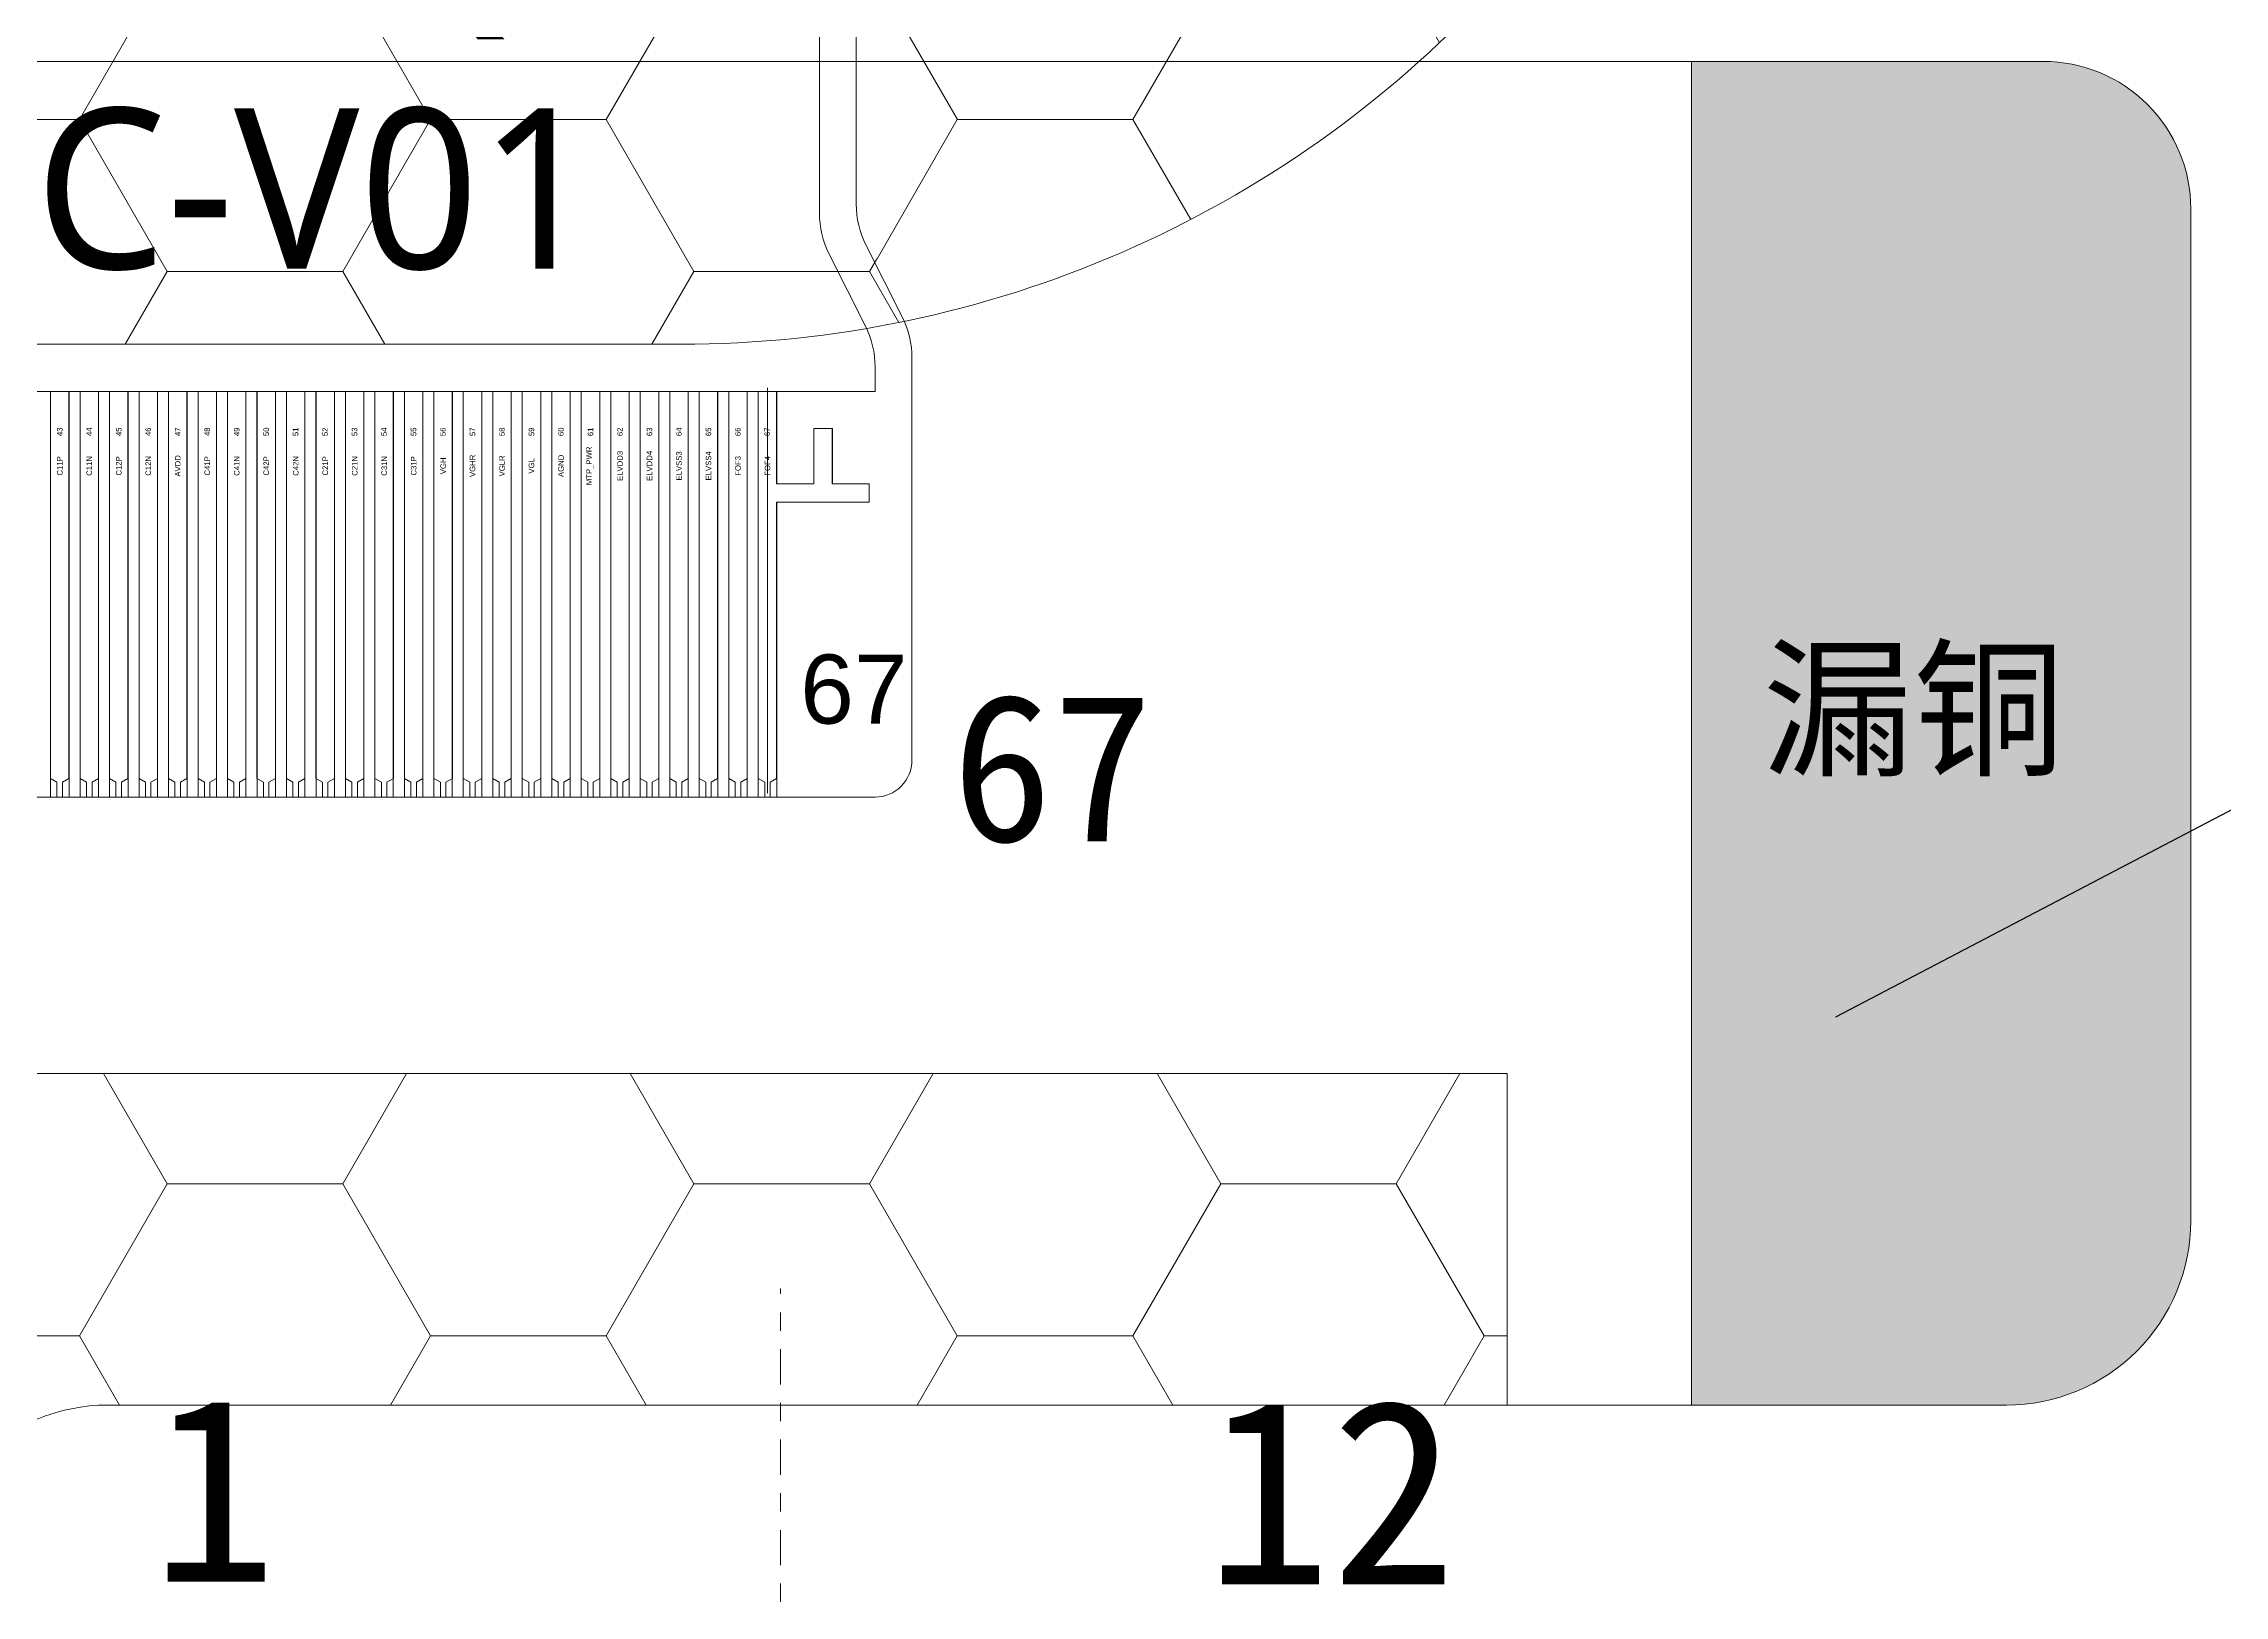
# Model space of a CAD drawing. Header units: millimetres. Extents: x 2674 to 3449, y -296 to 185.
# Drawn here: x 3254.02 to 3265.85, y -180.41 to -171.99 of the extents above; entities that cross this region are included whole.
import ezdxf
from ezdxf.enums import TextEntityAlignment as Align

# ---------------------------------------------------------------- set-up
doc = ezdxf.new("R2010")
doc.units = ezdxf.units.MM
doc.linetypes.add('CENTER2', pattern=[28.575, 19.05, -3.175, 3.175, -3.175])
doc.layers.get('0').update_dxf_attribs({"lineweight": 5})
for name, color, linetype, lineweight in [('COF', 4, 'Continuous', 5), ('DIM', 3, 'Continuous', 5), ('EMI', 5, 'Continuous', 5), ('FPC', 50, 'Continuous', 5), ('Main-FPC', 2, 'Continuous', 5), ('MFPC', 2, 'Continuous', 5), ('TFPC', 50, 'Continuous', 5)]:
    doc.layers.add(name, color=color, linetype=linetype, lineweight=lineweight)
doc.styles.add('MBC_Arial_Font', font='arial.ttf')
doc.styles.add('RD', font='ROMAND.shx', dxfattribs={"width": 0.8})
doc.styles.get("Standard").update_dxf_attribs({"font": 'txt', "bigfont": 'gbcbig.shx'})
doc.styles.add('ZI2.5', font='SimSun.ttf', dxfattribs={"height": 2.5})
doc.styles.add('汉字', font='SimSun.ttf')
doc.dimstyles.new('DIM', dxfattribs={"dimtxt": 0.8, "dimasz": 0.8, "dimexe": 0, "dimexo": 0.5, "dimgap": 0.11, "dimtad": 0, "dimzin": 1, "dimdsep": 46, "dimtxsty": 'RD', "dimcen": 0, "dimclrd": 256, "dimclre": 256, "dimclrt": 256, "dimadec": 0, "dimazin": 0, "dimtm": 1e-09, "dimtfac": 1, "dimtofl": 0, "dimtmove": 0, "dimatfit": 3, "dimfxl": 1, "dimlwe": -1, "dimarcsym": 0})

# ---------------------------------------------------------------- blocks, each defined once
blk = doc.blocks.new('R178MQM-CO5300-COF-V01-A')
at = {"layer": 'COF'}
blk.add_lwpolyline([(1437.71, -178.268), (1436.891, -179.258, 0.175975), (1436.775, -179.579), (1436.775, -184.471, -0.117266), (1436.721, -184.696), (1436.526, -185.083, 0.117266), (1436.472, -185.308), (1436.472, -187.489, 0.414214), (1436.672, -187.689), (1448.397, -187.689, 0.414214), (1448.597, -187.489), (1448.597, -185.308, 0.117288), (1448.544, -185.083), (1448.348, -184.696, -0.117288), (1448.295, -184.471), (1448.295, -179.579, 0.175975), (1448.178, -179.258), (1447.362, -178.283, -0.175975), (1447.245, -177.962), (1447.245, -175.939, 0.414214), (1447.045, -175.739), (1438.024, -175.739, 0.414214), (1437.824, -175.939), (1437.824, -177.949, -0.174367)], format="xyb", close=True, dxfattribs=at)
at = {"layer": 'COF', "color": 6}
blk.add_lwpolyline([(1448.397, -185.356, 0.117266), (1448.344, -185.131), (1448.148, -184.743, -0.117266), (1448.095, -184.518), (1448.095, -179.651, 0.174367), (1447.98, -179.333), (1447.16, -178.34, -0.174367), (1447.045, -178.021), (1447.045, -176.359), (1438.024, -176.359), (1438.024, -178.034, -0.175975), (1437.908, -178.355), (1437.091, -179.331, 0.175975), (1436.975, -179.652), (1436.975, -184.518, -0.117288), (1436.921, -184.743), (1436.726, -185.131, 0.117288), (1436.672, -185.356), (1436.672, -185.489), (1448.397, -185.489)], format="xyb", close=True, dxfattribs=at)
at = {"layer": 'COF', "color": 2}
for points in [[(1443.924, -185.489), (1443.924, -187.589), (1443.959, -187.609), (1443.959, -187.689)], [(1443.989, -187.689), (1443.989, -187.609), (1444.024, -187.589), (1444.024, -185.489)], [(1444.119, -187.689), (1444.119, -187.609), (1444.084, -187.589), (1444.084, -185.489)], [(1444.184, -185.489), (1444.184, -187.589), (1444.149, -187.609), (1444.149, -187.689)], [(1444.279, -187.689), (1444.279, -187.609), (1444.244, -187.589), (1444.244, -185.489)], [(1444.344, -185.489), (1444.344, -187.589), (1444.309, -187.609), (1444.309, -187.689)], [(1444.439, -187.689), (1444.439, -187.609), (1444.404, -187.589), (1444.404, -185.489)], [(1444.504, -185.489), (1444.504, -187.589), (1444.469, -187.609), (1444.469, -187.689)], [(1444.599, -187.689), (1444.599, -187.609), (1444.564, -187.589), (1444.564, -185.489)], [(1444.664, -185.489), (1444.664, -187.589), (1444.629, -187.609), (1444.629, -187.689)], [(1444.759, -187.689), (1444.759, -187.609), (1444.724, -187.589), (1444.724, -185.489)], [(1444.824, -185.489), (1444.824, -187.589), (1444.789, -187.609), (1444.789, -187.689)], [(1444.884, -185.489), (1444.884, -187.589), (1444.919, -187.609), (1444.919, -187.689)], [(1444.949, -187.689), (1444.949, -187.609), (1444.984, -187.589), (1444.984, -185.489)], [(1445.044, -185.489), (1445.044, -187.589), (1445.079, -187.609), (1445.079, -187.689)], [(1445.109, -187.689), (1445.109, -187.609), (1445.144, -187.589), (1445.144, -185.489)], [(1445.204, -185.489), (1445.204, -187.589), (1445.239, -187.609), (1445.239, -187.689)], [(1445.269, -187.689), (1445.269, -187.609), (1445.304, -187.589), (1445.304, -185.489)], [(1445.364, -185.489), (1445.364, -187.589), (1445.399, -187.609), (1445.399, -187.689)], [(1445.429, -187.689), (1445.429, -187.609), (1445.464, -187.589), (1445.464, -185.489)], [(1445.524, -185.489), (1445.524, -187.589), (1445.559, -187.609), (1445.559, -187.689)], [(1445.589, -187.689), (1445.589, -187.609), (1445.624, -187.589), (1445.624, -185.489)], [(1445.719, -187.689), (1445.719, -187.609), (1445.684, -187.589), (1445.684, -185.489)], [(1445.784, -185.489), (1445.784, -187.589), (1445.749, -187.609), (1445.749, -187.689)], [(1445.879, -187.689), (1445.879, -187.609), (1445.844, -187.589), (1445.844, -185.489)], [(1445.944, -185.489), (1445.944, -187.589), (1445.909, -187.609), (1445.909, -187.689)], [(1446.039, -187.689), (1446.039, -187.609), (1446.004, -187.589), (1446.004, -185.489)], [(1446.104, -185.489), (1446.104, -187.589), (1446.069, -187.609), (1446.069, -187.689)], [(1446.198, -187.689), (1446.198, -187.609), (1446.163, -187.589), (1446.163, -185.489)], [(1446.263, -185.489), (1446.263, -187.589), (1446.228, -187.609), (1446.228, -187.689)], [(1446.358, -187.689), (1446.358, -187.609), (1446.323, -187.589), (1446.323, -185.489)], [(1446.423, -185.489), (1446.423, -187.589), (1446.388, -187.609), (1446.388, -187.689)], [(1446.483, -185.489), (1446.483, -187.589), (1446.518, -187.609), (1446.518, -187.689)], [(1446.548, -187.689), (1446.548, -187.609), (1446.583, -187.589), (1446.583, -185.489)], [(1446.643, -185.489), (1446.643, -187.589), (1446.678, -187.609), (1446.678, -187.689)], [(1446.708, -187.689), (1446.708, -187.609), (1446.743, -187.589), (1446.743, -185.489)], [(1446.838, -187.689), (1446.838, -187.609), (1446.803, -187.589), (1446.803, -185.489)], [(1446.903, -185.489), (1446.903, -187.589), (1446.868, -187.609), (1446.868, -187.689)], [(1446.963, -185.489), (1446.963, -187.589), (1446.998, -187.609), (1446.998, -187.689)], [(1447.028, -187.689), (1447.028, -187.609), (1447.063, -187.589), (1447.063, -185.489)], [(1447.123, -185.489), (1447.123, -187.589), (1447.158, -187.609), (1447.158, -187.689)], [(1447.188, -187.689), (1447.188, -187.609), (1447.223, -187.589), (1447.223, -185.489)], [(1447.283, -185.489), (1447.283, -187.589), (1447.318, -187.609), (1447.318, -187.689)], [(1447.348, -187.689), (1447.348, -187.609), (1447.383, -187.589), (1447.383, -185.489)], [(1447.443, -185.489), (1447.443, -187.589), (1447.478, -187.609), (1447.478, -187.689)], [(1447.508, -187.689), (1447.508, -187.609), (1447.543, -187.589), (1447.543, -185.489)], [(1447.603, -185.489), (1447.603, -187.589), (1447.638, -187.609), (1447.638, -187.689)], [(1447.668, -187.689), (1447.668, -187.609), (1447.703, -187.589), (1447.703, -185.489)], [(1447.763, -185.489), (1447.763, -187.589), (1447.798, -187.609), (1447.798, -187.689)], [(1447.813, -185.468), (1447.813, -187.668)], [(1447.828, -187.689), (1447.828, -187.609), (1447.863, -187.589), (1447.863, -186.089), (1448.365, -186.089), (1448.365, -185.989), (1448.165, -185.989), (1448.165, -185.689), (1448.065, -185.689), (1448.065, -185.989), (1447.863, -185.989), (1447.863, -185.489)]]:
    blk.add_lwpolyline(points, dxfattribs=at)
at = {"layer": 'COF', "style": 'MBC_Arial_Font'}
for s, p in [('43', (1443.974, -185.707)), ('44', (1444.134, -185.707)), ('45', (1444.294, -185.707)), ('46', (1444.454, -185.707)), ('47', (1444.614, -185.707)), ('48', (1444.774, -185.707)), ('49', (1444.934, -185.707)), ('50', (1445.094, -185.707)), ('51', (1445.253, -185.707)), ('52', (1445.413, -185.707)), ('53', (1445.573, -185.707)), ('54', (1445.733, -185.707)), ('55', (1445.893, -185.707)), ('56', (1446.053, -185.707)), ('57', (1446.213, -185.707)), ('58', (1446.373, -185.707)), ('59', (1446.533, -185.707)), ('60', (1446.693, -185.707)), ('61', (1446.853, -185.707)), ('62', (1447.013, -185.707)), ('63', (1447.173, -185.707)), ('64', (1447.333, -185.707)), ('65', (1447.493, -185.707)), ('66', (1447.653, -185.707)), ('67', (1447.812, -185.707)), ('C11P', (1443.974, -185.892)), ('C11N', (1444.134, -185.892)), ('C12P', (1444.294, -185.892)), ('C12N', (1444.454, -185.892)), ('AVDD', (1444.614, -185.892)), ('C41P', (1444.774, -185.892)), ('C41N', (1444.934, -185.892)), ('C42P', (1445.094, -185.892)), ('C42N', (1445.254, -185.892)), ('C21P', (1445.414, -185.892)), ('C21N', (1445.574, -185.892)), ('C31N', (1445.734, -185.892)), ('C31P', (1445.894, -185.892)), ('VGH', (1446.054, -185.892)), ('VGHR', (1446.213, -185.892)), ('VGLR', (1446.373, -185.892)), ('AGND', (1446.693, -185.892)), ('MTP_PWR', (1446.845, -185.892)), ('ELVDD3', (1447.013, -185.892)), ('ELVDD4', (1447.173, -185.892)), ('ELVSS3', (1447.333, -185.892)), ('ELVSS4', (1447.493, -185.892)), ('FOF3', (1447.653, -185.892)), ('FOF4', (1447.813, -185.892)), ('VGL', (1446.533, -185.892))]:
    blk.add_text(s, height=0.03, rotation=90, dxfattribs=at).set_placement(p, align=Align.MIDDLE_CENTER)
at = {"layer": 'COF', "color": 255, "style": 'MBC_Arial_Font'}
blk.add_text('67', height=0.375, dxfattribs=at).set_placement((1448.282, -187.103), align=Align.MIDDLE_CENTER)
blk = doc.blocks.new('R178MQK-026-TFPC-V01-A')
at = {"layer": 'EMI', "lineweight": 5}
h = blk.add_hatch(dxfattribs=at)
h.set_pattern_fill('HONEY', color=256, scale=0.3)
edge = h.paths.add_edge_path()
edge.add_arc((2677.461, -167.62), 6, 269.9992, 317.0589, ccw=False)
edge.add_line((2677.46, -173.62), (2672.655, -173.62))
edge.add_arc((2672.655, -174.62), 1, 90, 180)
edge.add_line((2671.655, -174.62), (2671.655, -179.5))
edge.add_line((2671.655, -179.5), (2665.655, -179.5))
edge.add_line((2665.655, -179.5), (2665.655, -173.32))
edge.add_line((2665.655, -173.32), (2670.855, -173.32))
edge.add_arc((2670.855, -172.82), 0.5, 270, 360)
edge.add_line((2671.355, -172.82), (2671.355, -170.62))
edge.add_line((2671.355, -170.62), (2675.91, -170.62))
edge.add_arc((2675.91, -167.62), 3, 270, 354.1055)
edge.add_line((2678.894, -167.928), (2682.984, -167.928))
edge.add_line((2682.984, -167.928), (2682.984, -168.048))
edge.add_arc((2681.984, -168.048), 1, 326.7332, 360, ccw=False)
edge.add_arc((2683.657, -169.145), 1, 146.7332, 180)
edge.add_line((2682.657, -169.145), (2682.657, -169.664))
edge.add_arc((2679.657, -169.664), 3, -42.9411, 0, ccw=False)
blk.add_lwpolyline([(2681.853, -171.707, -0.208272), (2677.46, -173.62), (2672.655, -173.62, 0.414214), (2671.655, -174.62), (2671.655, -179.5), (2665.655, -179.5), (2665.655, -173.32), (2670.855, -173.32, 0.414214), (2671.355, -172.82), (2671.355, -170.62), (2675.91, -170.62, 0.384393), (2678.894, -167.928), (2682.984, -167.928), (2682.984, -168.048, -0.146182), (2682.821, -168.596, 0.146182), (2682.657, -169.145), (2682.657, -169.664, -0.18959)], format="xyb", close=True, dxfattribs=at)
at = {"layer": 'TFPC'}
blk.add_lwpolyline([(2672.655, -173.62), (2677.46, -173.62, 0.208272), (2681.853, -171.707, 0.18959)], format="xyb", dxfattribs=at)
at = {"color": 252, "lineweight": 5, "insert": (2672.051, -170.887), "char_height": 0.8709, "attachment_point": 1, "style": '汉字'}
blk.add_mtext('{\\fMicrosoft YaHei|b0|i0|c134|p34;\\C255;R178MQK-026-\\PTFPC-V01}', dxfattribs=at)
blk = doc.blocks.new('R178MQK-041-MFPC-V01-A')
at = {"layer": 'EMI', "lineweight": 5}
h = blk.add_hatch(dxfattribs=at)
h.set_pattern_fill('HONEY', color=5, scale=0.3)
edge = h.paths.add_edge_path()
edge.add_line((2681.945, -179.376), (2681.945, -177.577))
edge.add_line((2681.945, -177.577), (2662.373, -177.577))
edge.add_line((2662.373, -177.577), (2662.373, -189.704))
edge.add_arc((2661.654, -190.399), 1, 0, 44.0061, ccw=False)
edge.add_line((2662.654, -190.399), (2662.654, -198.899))
edge.add_arc((2667.654, -198.899), 5, 180, 270)
edge.add_line((2667.654, -203.899), (2675.504, -203.899))
edge.add_arc((2675.504, -198.899), 5, 270, 360)
edge.add_line((2680.504, -198.899), (2680.504, -184.541))
edge.add_arc((2681.104, -184.541), 0.6, 175.87, 180, ccw=False)
edge.add_line((2680.505, -184.498), (2675.502, -184.498))
edge.add_arc((2674.904, -184.541), 0.6, 0, 4.13, ccw=False)
edge.add_line((2675.504, -184.541), (2675.504, -195.899))
edge.add_arc((2672.504, -195.899), 3, -90, 0, ccw=False)
edge.add_line((2672.504, -198.899), (2670.654, -198.899))
edge.add_arc((2670.654, -195.899), 3, 180, 270, ccw=False)
edge.add_line((2667.654, -195.899), (2667.654, -190.399))
edge.add_arc((2668.654, -190.399), 1, 90, 180, ccw=False)
edge.add_line((2668.654, -189.399), (2672.354, -189.399))
edge.add_arc((2672.354, -188.399), 1, 270, 360)
edge.add_line((2673.354, -188.399), (2673.354, -180.376))
edge.add_arc((2674.354, -180.376), 1, 90, 180, ccw=False)
edge.add_line((2674.354, -179.376), (2681.945, -179.376))
at = {"layer": 'MFPC', "lineweight": 5}
h = blk.add_hatch(color=2, dxfattribs=at)
edge = h.paths.add_edge_path()
edge.add_line((2682.945, -179.376), (2684.654, -179.376))
edge.add_arc((2684.654, -178.376), 1, 270, 360)
edge.add_line((2685.654, -178.376), (2685.654, -172.885))
edge.add_arc((2684.854, -172.885), 0.8, 0, 90)
edge.add_line((2684.854, -172.085), (2682.945, -172.085))
edge.add_line((2682.945, -172.085), (2682.945, -179.376))
h.paths.add_polyline_path([(2683.195, -175.149), (2685.117, -175.149), (2685.117, -176.223), (2683.195, -176.223)], flags=24)
at = {"layer": 'EMI', "color": 5, "lineweight": 5}
blk.add_lwpolyline([(2681.945, -179.376), (2681.945, -177.577), (2662.373, -177.577), (2662.373, -189.704, -0.194408), (2662.654, -190.399), (2662.654, -198.899, 0.414214), (2667.654, -203.899), (2675.504, -203.899, 0.414214), (2680.504, -198.899), (2680.504, -184.541, -0.018022), (2680.505, -184.498), (2675.502, -184.498, -0.018022), (2675.504, -184.541), (2675.504, -195.899, -0.414214), (2672.504, -198.899), (2670.654, -198.899, -0.414214), (2667.654, -195.899), (2667.654, -190.399, -0.414214), (2668.654, -189.399), (2672.354, -189.399, 0.414214), (2673.354, -188.399), (2673.354, -180.376, -0.414214), (2674.354, -179.376)], format="xyb", close=True, dxfattribs=at)
at = {"layer": 'FPC', "color": 1, "linetype": 'CENTER2', "lineweight": 5, "ltscale": 0.01}
blk.add_lwpolyline([(2678.004, -185.64), (2678.004, -178.743)], dxfattribs=at)
at = {"layer": 'Main-FPC', "lineweight": 5}
for points in [[(2674.044, -173.877), (2674.044, -176.077), (2674.144, -176.077), (2674.144, -173.877)], [(2674.204, -173.877), (2674.204, -176.077), (2674.304, -176.077), (2674.304, -173.877)], [(2674.364, -173.877), (2674.364, -176.077), (2674.464, -176.077), (2674.464, -173.877)], [(2674.524, -173.877), (2674.524, -176.077), (2674.624, -176.077), (2674.624, -173.877)], [(2674.684, -173.877), (2674.684, -176.077), (2674.784, -176.077), (2674.784, -173.877)], [(2674.844, -173.877), (2674.844, -176.077), (2674.944, -176.077), (2674.944, -173.877)], [(2675.004, -173.877), (2675.004, -176.077), (2675.104, -176.077), (2675.104, -173.877)], [(2675.164, -173.877), (2675.164, -176.077), (2675.264, -176.077), (2675.264, -173.877)], [(2675.324, -173.877), (2675.324, -176.077), (2675.424, -176.077), (2675.424, -173.877)], [(2675.484, -173.877), (2675.484, -176.077), (2675.584, -176.077), (2675.584, -173.877)], [(2675.643, -173.877), (2675.643, -176.077), (2675.743, -176.077), (2675.743, -173.877)], [(2675.803, -173.877), (2675.803, -176.077), (2675.903, -176.077), (2675.903, -173.877)], [(2675.963, -173.877), (2675.963, -176.077), (2676.063, -176.077), (2676.063, -173.877)], [(2676.123, -173.877), (2676.123, -176.077), (2676.223, -176.077), (2676.223, -173.877)], [(2676.283, -173.877), (2676.283, -176.077), (2676.383, -176.077), (2676.383, -173.877)], [(2676.443, -173.877), (2676.443, -176.077), (2676.543, -176.077), (2676.543, -173.877)], [(2676.603, -173.877), (2676.603, -176.077), (2676.703, -176.077), (2676.703, -173.877)], [(2676.763, -173.877), (2676.763, -176.077), (2676.863, -176.077), (2676.863, -173.877)], [(2676.923, -173.877), (2676.923, -176.077), (2677.023, -176.077), (2677.023, -173.877)], [(2677.083, -173.877), (2677.083, -176.077), (2677.183, -176.077), (2677.183, -173.877)], [(2677.243, -173.877), (2677.243, -176.077), (2677.343, -176.077), (2677.343, -173.877)], [(2677.403, -173.877), (2677.403, -176.077), (2677.503, -176.077), (2677.503, -173.877)], [(2677.563, -173.877), (2677.563, -176.077), (2677.663, -176.077), (2677.663, -173.877)], [(2677.723, -173.877), (2677.723, -176.077), (2677.823, -176.077), (2677.823, -173.877)], [(2677.883, -173.877), (2677.883, -176.077), (2677.983, -176.077), (2677.983, -174.477), (2678.485, -174.477), (2678.485, -174.377), (2678.285, -174.377), (2678.285, -174.077), (2678.185, -174.077), (2678.185, -174.377), (2677.983, -174.377), (2677.983, -173.877)]]:
    blk.add_lwpolyline(points, close=True, dxfattribs=at)
at = {"layer": 'MFPC', "color": 1, "lineweight": 5}
blk.add_lwpolyline([(2673.354, -180.376, -0.414214), (2674.354, -179.376), (2684.654, -179.376, 0.414214), (2685.654, -178.376), (2685.654, -172.885, 0.414214), (2684.854, -172.085), (2658.455, -172.085, 0.414214)], format="xyb", dxfattribs=at)
at = {"layer": 'MFPC', "color": 2, "lineweight": 5}
blk.add_lwpolyline([(2682.945, -179.376), (2684.654, -179.376, 0.414214), (2685.654, -178.376), (2685.654, -172.885, 0.414214), (2684.854, -172.085), (2682.945, -172.085)], format="xyb", close=True, dxfattribs=at)
at = {"lineweight": 5, "style": 'ZI2.5'}
blk.add_text('67', height=0.8, dxfattribs=at).set_placement((2678.934, -176.317))
at = {"color": 1, "char_height": 1, "width": 3.11958, "attachment_point": 1}
for s, insert in [('{\\fSimSun|b0|i0|c134|p2;1}', (2674.59, -179.334)), ('{\\fSimSun|b0|i0|c134|p2;12}', (2680.31, -179.348))]:
    blk.add_mtext(s, dxfattribs=dict(at, insert=insert))
at = {"layer": 'MFPC', "color": 2, "lineweight": 5, "insert": (2684.967, -175.299), "char_height": 0.6, "width": 38.8518, "attachment_point": 3, "style": '汉字'}
blk.add_mtext('{\\fSimSun|b0|i0|c134|p54;漏铜}', dxfattribs=at)

msp = doc.modelspace()

# ---------------------------------------------------------------- block references
at = {"layer": 'COF', "lineweight": 5}
msp.add_blockref('R178MQM-CO5300-COF-V01-A', (1810.1367, 11.6123), dxfattribs=at)
at = {"layer": 'DIM', "lineweight": 5}
for name in ['R178MQK-026-TFPC-V01-A', 'R178MQK-041-MFPC-V01-A']:
    msp.add_blockref(name, (580.017, 0), dxfattribs=at)

# ---------------------------------------------------------------- leaders
msp.add_leader([(3263.745, -177.2698), (3267.4667, -175.3194), (3276.249, -175.3194)], dimstyle='DIM', override={"dimgap": 0.11, "dimtad": 0}, dxfattribs=at)

doc.saveas('drawing.dxf')
